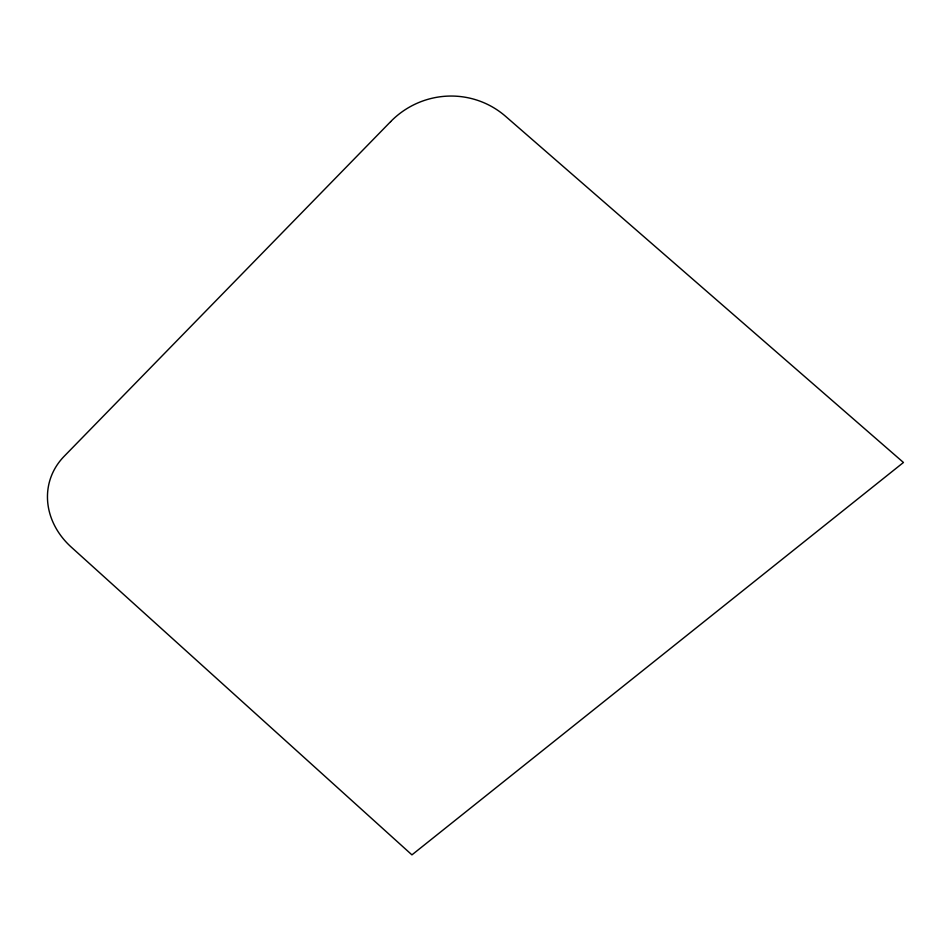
<?xml version="1.0" encoding="UTF-8"?>
<svg xmlns="http://www.w3.org/2000/svg" width="951" height="951" viewBox="0 0 951 951"><rect width="100%" height="100%" fill="white"/><g stroke="black" fill="none" stroke-linecap="round" stroke-linejoin="round"><path stroke-width="1.43" d="M390.635 121.633L64.133 456.325A77.34 66.261 16.3 0 0 71.325 547.17L411.938 854.866L903.45 462.483L505.552 116.307A83.914 82.903 -37.5 0 0 390.635 121.633"/></g></svg>
